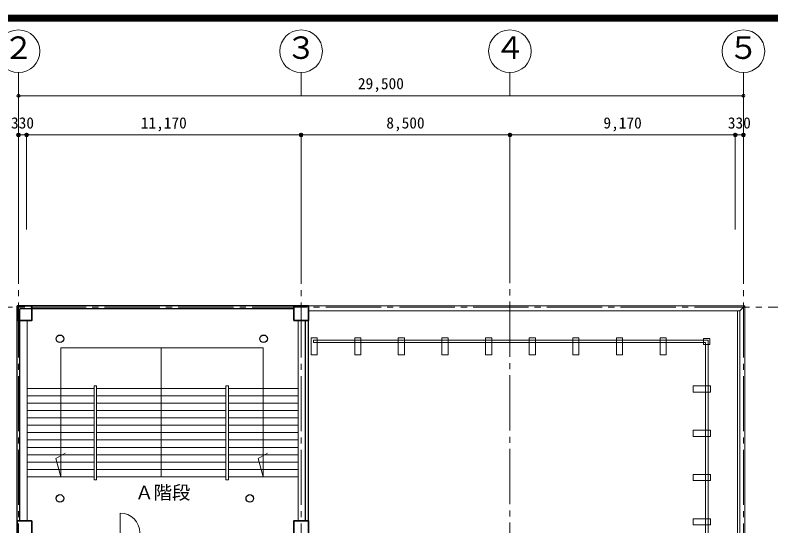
# Model space of a CAD drawing. Units: millimetres at full size, sheet at 1:250. Extents: x -229651 to 230101, y -162607 to 48650.
# Drawn here: x 114814 to 145569, y -85798 to -65000 of the extents above; entities that cross this region are included whole.
import ezdxf
from ezdxf.enums import TextEntityAlignment as Align

# ---------------------------------------------------------------- set-up
doc = ezdxf.new("R2010")
doc.units = ezdxf.units.MM
doc.header["$LTSCALE"] = 250
doc.header["$PDMODE"] = 32
doc.header["$PDSIZE"] = 125
doc.linetypes.add('CHAIN2', pattern=[12, 9, -1, 1, -1])
for name, color, linetype, lineweight in [('1-0', 7, 'Continuous', 25), ('1-1', 4, 'Continuous', 18), ('1-3', 3, 'Continuous', 35), ('1-4', 2, 'Continuous', 25), ('A-0', 5, 'Continuous', 9), ('E-0', 4, 'Continuous', 18), ('E-7', 4, 'Continuous', 18), ('E-D', 4, 'Continuous', 25)]:
    doc.layers.add(name, color=color, linetype=linetype, lineweight=lineweight)
doc.styles.add('ＭＳ ゴシック', font='')
doc.styles.get('ＭＳ ゴシック').set_extended_font_data('MS Gothic')

msp = doc.modelspace()

# ---------------------------------------------------------------- linework, layer by layer
at = {"layer": '1-0'}
for p, q in [((114891.5, -113925.8), (114891.5, -76835.8)), ((126151.5, -76835.8), (114891.5, -76835.8)), ((126151.5, -76955.8), (115011.5, -76955.8)), ((115011.5, -85595.8), (115011.5, -76955.8)), ((126631.5, -85595.8), (126631.5, -77435.8)), ((126751.5, -85595.8), (126751.5, -77435.8))]:
    msp.add_line(p, q, dxfattribs=at)
at = {"layer": '1-1'}
for p, q in [((114951.5, -68280.2), (114951.5, -67341)), ((126451.5, -68280.2), (126451.5, -67341)), ((134951.5, -68280.2), (134951.5, -67341)), ((144451.5, -68280.2), (144451.5, -67341)), ((126751.5, -76835.8), (144511.5, -76835.8)), ((144511.5, -113925.8), (144511.5, -76835.8)), ((126751.5, -77035.8), (144311.5, -77035.8)), ((144211.5, -113925.8), (144211.5, -77035.8)), ((115311.5, -85595.8), (115311.5, -77435.8)), ((126331.5, -85595.8), (126331.5, -77435.8)), ((126951.5, -78235.8), (143011.5, -78235.8)), ((142911.5, -113470.9), (142911.5, -78335.8)), ((120758.8, -78550.9), (120758.8, -83799.8)), ((124911.5, -78550.9), (124911.5, -83799.8)), ((115311.5, -80205.9), (118026, -80205.9)), ((118026, -80096.7), (118026, -83920.2)), ((118125.4, -80205.9), (123392.1, -80205.9)), ((123392.1, -80096.7), (123392.1, -83920.2)), ((123491.5, -80205.9), (126331.5, -80205.9)), ((142911.5, -80096.9), (143011.5, -80096.9)), ((115311.5, -80505.9), (118026, -80505.9)), ((118125.4, -80505.9), (123392.1, -80505.9)), ((123491.5, -80505.9), (126331.5, -80505.9)), ((115311.5, -80805.9), (118026, -80805.9)), ((118125.4, -80805.9), (123392.1, -80805.9)), ((123491.5, -80805.9), (126331.5, -80805.9)), ((115311.5, -81099.8), (118026, -81099.8)), ((118125.4, -81099.8), (123392.1, -81099.8)), ((123491.5, -81099.8), (126331.5, -81099.8)), ((115311.5, -81399.8), (118026, -81399.8)), ((118125.4, -81399.8), (123392.1, -81399.8)), ((123491.5, -81399.8), (126331.5, -81399.8)), ((115311.5, -81699.8), (118026, -81699.8)), ((118125.4, -81699.8), (123392.1, -81699.8)), ((123491.5, -81699.8), (126331.5, -81699.8)), ((115311.5, -81999.8), (118026, -81999.8)), ((118125.4, -81999.8), (123392.1, -81999.8)), ((123491.5, -81999.8), (126331.5, -81999.8)), ((142911.5, -81901.2), (143011.5, -81901.2)), ((115311.5, -82299.8), (118026, -82299.8)), ((118125.4, -82299.8), (123392.1, -82299.8)), ((123491.5, -82299.8), (126331.5, -82299.8)), ((115311.5, -82599.8), (118026, -82599.8)), ((118125.4, -82599.8), (123392.1, -82599.8)), ((123491.5, -82599.8), (126331.5, -82599.8)), ((115311.5, -82899.8), (118026, -82899.8)), ((118125.4, -82899.8), (123392.1, -82899.8)), ((123491.5, -82899.8), (126331.5, -82899.8)), ((115311.5, -83199.8), (118026, -83199.8)), ((118125.4, -83199.8), (123392.1, -83199.8)), ((123491.5, -83199.8), (126331.5, -83199.8)), ((115311.5, -83499.8), (118026, -83499.8)), ((118125.4, -83499.8), (123392.1, -83499.8)), ((123491.5, -83499.8), (126331.5, -83499.8)), ((115311.5, -83799.8), (118026, -83799.8)), ((118026, -83920.2), (118125.4, -83920.2)), ((118125.4, -83799.8), (123392.1, -83799.8)), ((123392.1, -83920.2), (123491.5, -83920.2)), ((123491.5, -83799.8), (126331.5, -83799.8)), ((142911.5, -83705.5), (143011.5, -83705.5)), ((119091.5, -85275.8), (119091.5, -86075.8)), ((142911.5, -85509.7), (143011.5, -85509.7))]:
    msp.add_line(p, q, dxfattribs=at)
for points in [[(144311.5, -113925.8), (144311.5, -77035.8), (144511.5, -76835.8)], [(126951.5, -78235.8), (126951.5, -78335.8), (142911.5, -78335.8)], [(142911.5, -113470.9), (143011.5, -113470.9), (143011.5, -78235.8)], [(124911.5, -78550.9), (116668.8, -78550.9), (116668.8, -83799.8)], [(118026, -80096.7), (118125.4, -80096.7), (118125.4, -83920.2)], [(123392.1, -80096.7), (123491.5, -80096.7), (123491.5, -83920.2)], [(116668.8, -83799.8), (116467.8, -83049.8), (116844.6, -82832.2)], [(124911.5, -83799.8), (124710.5, -83049.8), (125087.3, -82832.2)]]:
    msp.add_lwpolyline(points, dxfattribs=at)
for points in [[(126857.6, -78835.8), (127107.6, -78835.8), (127107.6, -78135.8), (126857.6, -78135.8)], [(128633, -78835.8), (128883, -78835.8), (128883, -78135.8), (128633, -78135.8)], [(130408.5, -78835.8), (130658.5, -78835.8), (130658.5, -78135.8), (130408.5, -78135.8)], [(132183.9, -78835.8), (132433.9, -78835.8), (132433.9, -78135.8), (132183.9, -78135.8)], [(133959.3, -78835.8), (134209.3, -78835.8), (134209.3, -78135.8), (133959.3, -78135.8)], [(135734.8, -78835.8), (135984.8, -78835.8), (135984.8, -78135.8), (135734.8, -78135.8)], [(137510.2, -78835.8), (137760.2, -78835.8), (137760.2, -78135.8), (137510.2, -78135.8)], [(139285.6, -78835.8), (139535.6, -78835.8), (139535.6, -78135.8), (139285.6, -78135.8)], [(141061.1, -78835.8), (141311.1, -78835.8), (141311.1, -78135.8), (141061.1, -78135.8)], [(142831.9, -78417.7), (143081.9, -78417.7), (143081.9, -78167.7), (142831.9, -78167.7)], [(142411.5, -80096.9), (142411.5, -80346.9), (143111.5, -80346.9), (143111.5, -80096.9)], [(142411.5, -81901.2), (142411.5, -82151.2), (143111.5, -82151.2), (143111.5, -81901.2)], [(142411.5, -83705.5), (142411.5, -83955.5), (143111.5, -83955.5), (143111.5, -83705.5)], [(142411.5, -85509.7), (142411.5, -85759.7), (143111.5, -85759.7), (143111.5, -85509.7)]]:
    msp.add_lwpolyline(points, close=True, dxfattribs=at)
for centre in [(114949.5, -66472.6), (126449.5, -66472.6), (134949.5, -66472.6), (144449.5, -66472.6)]:
    msp.add_circle(centre, 868.4, dxfattribs=at)
msp.add_arc((119086.9, -86075.8), 800, 0, 89.66857, dxfattribs=at)
at = {"layer": '1-3'}
for p, q in [((114891.5, -77435.8), (114891.5, -76835.8)), ((126151.5, -76835.8), (126151.5, -77435.8)), ((126751.5, -76835.8), (126151.5, -76835.8)), ((126751.5, -76835.8), (126151.5, -76835.8)), ((126751.5, -77435.8), (126751.5, -76835.8)), ((126151.5, -77435.8), (126751.5, -77435.8))]:
    msp.add_line(p, q, dxfattribs=at)
msp.add_lwpolyline([(114891.5, -77435.8), (115491.5, -77435.8), (115491.5, -76835.8), (114891.5, -76835.8)], dxfattribs=at)
for points in [[(114891.5, -86195.8), (115491.5, -86195.8), (115491.5, -85595.8), (114891.5, -85595.8)], [(126751.5, -86195.8), (126751.5, -85595.8), (126151.5, -85595.8), (126151.5, -86195.8)]]:
    msp.add_lwpolyline(points, close=True, dxfattribs=at)
for p in [(114951.5, -69880.2), (115281.5, -69880.2), (126451.5, -69880.2), (134951.5, -69880.2), (144121.5, -69880.2), (144451.5, -69880.2)]:
    msp.add_point(p, dxfattribs=at)
at = {"layer": '1-4'}
for centre in [(116636.6, -78180.5), (124927.8, -78180.5), (116636.6, -84679.3), (124365, -84679.3)]:
    msp.add_circle(centre, 154.1, dxfattribs=at)
at = {"layer": 'A-0'}
for p, q in [((91473.9, -65025), (230076.1, -65025)), ((91498.9, -65050.1), (230051.1, -65050.1)), ((91523.9, -65075.1), (230026.1, -65075.1)), ((91549, -65100.1), (230001.1, -65100.1)), ((91574, -65125.1), (229976, -65125.1)), ((91599, -65150.2), (229951, -65150.2)), ((91624, -65175.2), (229926, -65175.2)), ((91649.1, -65200.2), (229901, -65200.2)), ((91674.1, -65225.2), (229875.9, -65225.2)), ((229850.9, -65250.3), (91699.1, -65250.3))]:
    msp.add_line(p, q, dxfattribs=at)
msp.add_lwpolyline([(230101.2, -65000), (91448.8, -65000), (91448.8, -162607.3)], dxfattribs=at)
at = {"layer": 'E-0', "color": 5, "linetype": 'CHAIN2', "lineweight": 9}
for p, q in [((114951.5, -73695.8), (114951.5, -114525.8)), ((126451.5, -73695.8), (126451.5, -147915.3)), ((134951.5, -147915.3), (134951.5, -73725.1)), ((144451.5, -73695.8), (144451.5, -147915.3)), ((106453.9, -76895.8), (148051.5, -76895.8))]:
    msp.add_line(p, q, dxfattribs=at)
at = {"layer": 'E-7'}
for p, q in [((114951.5, -68280.2), (144451.5, -68280.2)), ((114951.5, -68280.2), (114951.5, -69880.2)), ((144451.5, -68280.2), (144451.5, -69880.2)), ((114951.5, -69880.2), (115281.5, -69880.2)), ((114951.5, -69880.2), (114951.5, -73725.1)), ((115281.5, -69880.2), (115281.5, -73725.1))]:
    msp.add_line(p, q, dxfattribs=at)
for points in [[(115281.5, -69880.2), (126451.5, -69880.2), (126451.5, -73725.1)], [(126451.5, -69880.2), (134951.5, -69880.2), (134951.5, -73725.1)], [(134951.5, -69880.2), (144121.5, -69880.2), (144121.5, -73725.1)], [(144121.5, -69880.2), (144451.5, -69880.2), (144451.5, -73725.1)]]:
    msp.add_lwpolyline(points, dxfattribs=at)
at = {"layer": 'E-7', "color": 3}
for p in [(114951.5, -68280.2), (144451.5, -68280.2)]:
    msp.add_point(p, dxfattribs=at)

# ---------------------------------------------------------------- texts
at = {"layer": 'E-7', "style": 'ＭＳ ゴシック'}
for s, p in [('29,500', (128764, -68155.2)), ('330', (114647.7, -69755.2)), ('11,170', (119929, -69755.2)), ('8,500', (129920.2, -69755.2)), ('9,170', (138755.2, -69755.2)), ('330', (143817.7, -69755.2))]:
    msp.add_text(s, height=458.2, dxfattribs=at).set_placement(p, align=Align.BOTTOM_LEFT)
at = {"layer": 'E-D', "color": 3, "style": 'ＭＳ ゴシック'}
for s, p in [('２', (114328.9, -67058.9)), ('３', (125828.9, -67058.9)), ('４', (134328.9, -67058.9)), ('５', (143828.9, -67058.9))]:
    msp.add_text(s, height=916.4, dxfattribs=at).set_placement(p, align=Align.BOTTOM_LEFT)
at = {"layer": 'E-D', "style": 'ＭＳ ゴシック'}
msp.add_text('Ａ階段', height=549.9, dxfattribs=at).set_placement((119698.1, -84879.6), align=Align.BOTTOM_LEFT)

doc.saveas('drawing.dxf')
